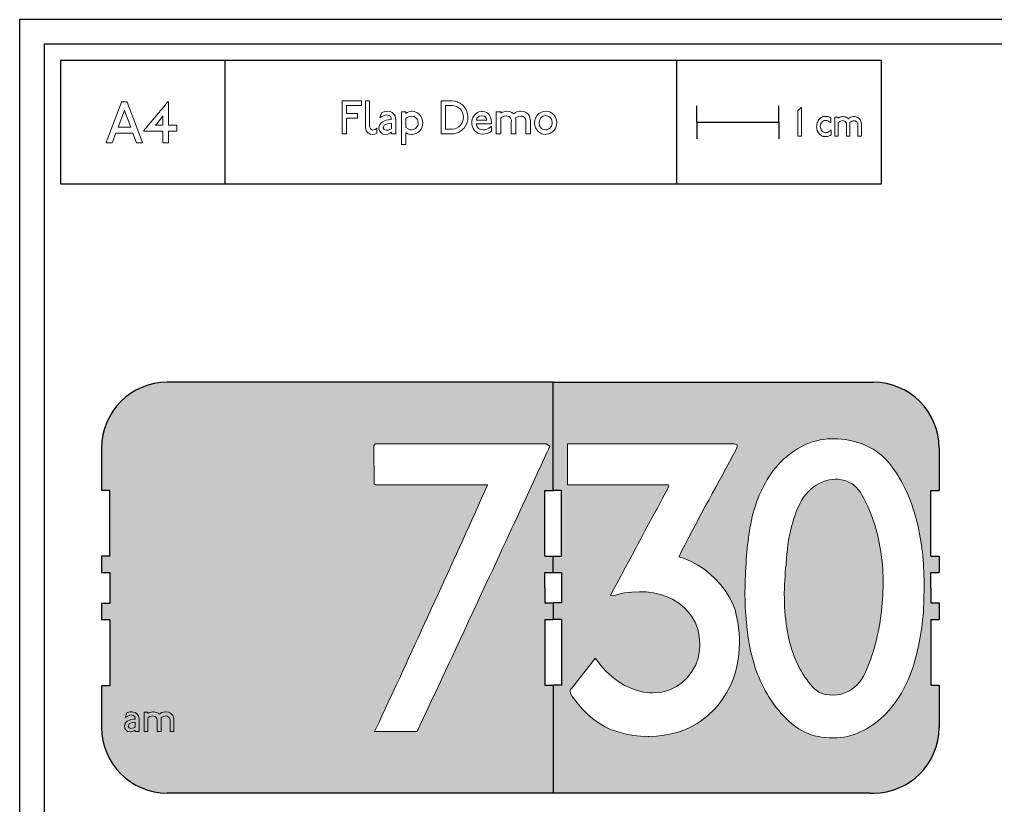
# Model space of a CAD drawing. Header units: millimetres. Extents: x 0 to 507, y 0 to 308.
# Drawn here: x 0 to 118.9, y 114.3 to 210 of the extents above; entities that cross this region are included whole.
import ezdxf

# ---------------------------------------------------------------- set-up
doc = ezdxf.new("R2010")
doc.units = ezdxf.units.MM
for name, color, linetype in [('Cut', 7, 'Continuous'), ('Inner Border', 251, 'Continuous'), ('LetterBox', 7, 'Continuous'), ('Number', 7, 'Continuous'), ('Paint', 7, 'Continuous')]:
    doc.layers.add(name, color=color, linetype=linetype)

msp = doc.modelspace()

# ---------------------------------------------------------------- hatches: boundary and pattern name
at = {"layer": 'Paint'}
h = msp.add_hatch(color=256, dxfattribs=at)
h.dxf.hatch_style = 1
h.paths.add_polyline_path([(65, 115.85), (65, 129), (64, 129), (64, 137), (65, 137), (65, 139), (64, 139), (64, 140.85), (64, 142.7), (65, 142.7), (65, 144.7), (64, 144.7), (64, 152.7), (65, 152.7), (65, 165.85), (18, 165.85, 0.4142136), (10, 157.85), (10, 152.7), (11, 152.7), (11, 144.7), (10, 144.7), (10, 142.7), (11, 142.7), (11, 140.85), (11, 138.923), (10, 138.923), (10, 136.923), (11, 136.923), (11, 128.923), (10, 128.923), (10, 123.85, 0.4142136), (18, 115.85)])
h.paths.add_polyline_path([(45.87, 128.972), (46.382, 130.064), (46.397, 130.102), (46.733, 130.835), (47.077, 131.584), (47.428, 132.348), (47.787, 133.134), (48.161, 133.944), (48.536, 134.769), (48.925, 135.617), (49.322, 136.48), (49.735, 137.366), (50.147, 138.275), (50.575, 139.199), (51.01, 140.139), (51.316, 140.795), (51.69, 141.62), (52.072, 142.453), (52.454, 143.286), (52.836, 144.126), (53.218, 144.958), (53.6, 145.798), (53.982, 146.646), (54.363, 147.487), (54.745, 148.334), (55.127, 149.19), (55.517, 150.045), (55.899, 150.901), (56.281, 151.756), (56.663, 152.619), (56.991, 153.353), (43.395, 153.353), (43.204, 153.505), (43.151, 158.111), (43.303, 158.348), (64.14, 158.348), (64.583, 158.058), (64.423, 157.714), (64.194, 157.21), (63.896, 156.568), (63.529, 155.774), (63.094, 154.827), (62.59, 153.742), (62.017, 152.505), (61.612, 151.619), (61.291, 150.931), (60.97, 150.229), (60.634, 149.511), (60.291, 148.762), (59.932, 147.998), (59.565, 147.212), (59.191, 146.402), (58.801, 145.577), (58.404, 144.721), (57.999, 143.851), (57.587, 142.965), (57.159, 142.048), (56.724, 141.116), (56.281, 140.154), (55.822, 139.184), (55.356, 138.183), (55.295, 138.053), (54.7, 136.778), (54.142, 135.579), (53.623, 134.456), (53.134, 133.409), (52.675, 132.439), (52.263, 131.538), (51.873, 130.721), (51.53, 129.972), (51.217, 129.308), (50.942, 128.712), (50.697, 128.193), (50.491, 127.75), (50.399, 127.566), (49.979, 126.665), (49.574, 125.794), (49.177, 124.954), (48.803, 124.144), (48.437, 123.35), (43.25, 123.35), (43.525, 123.93), (43.83, 124.587), (44.174, 125.321), (44.548, 126.123), (44.953, 127.001), (45.396, 127.948)], flags=16)
h.paths.add_polyline_path([(103.538, 115.85), (103.998, 115.85, 0.4142136), (111.998, 123.85), (111.998, 129), (110.998, 129), (110.998, 137), (111.998, 137), (111.998, 139), (110.998, 139), (110.998, 140.85), (110.998, 142.7), (111.998, 142.7), (111.998, 144.7), (110.998, 144.7), (110.998, 152.7), (111.998, 152.7), (111.998, 157.85, 0.4142136), (103.998, 165.85), (103.538, 165.85), (102, 165.85), (65, 165.85), (65, 152.7), (66, 152.7), (66, 144.7), (65, 144.7), (65, 142.7), (66, 142.7), (66, 140.85), (66, 139), (65, 139), (65, 137), (66, 137), (66, 129), (65, 129), (65, 115.85)])
h.paths.add_polyline_path([(80.208, 123.283), (79.368, 123.054), (78.497, 122.894), (77.581, 122.794), (76.641, 122.756), (76.557, 122.756), (75.641, 122.787), (74.747, 122.879), (73.876, 123.039), (73.029, 123.253), (72.211, 123.528), (71.99, 123.612), (71.249, 123.971), (70.531, 124.398), (69.843, 124.903), (69.179, 125.475), (68.537, 126.125), (67.919, 126.843), (67.323, 127.629), (67.094, 127.966), (67.048, 128.347), (67.155, 128.485), (67.476, 128.882), (67.995, 129.547), (68.728, 130.478), (69.66, 131.67), (70.118, 132.258), (70.722, 131.517), (70.859, 131.357), (71.371, 130.731), (72.127, 130.058), (72.891, 129.478), (73.663, 128.997), (74.442, 128.622), (75.221, 128.34), (76.007, 128.156), (76.794, 128.072), (77.077, 128.065), (78.047, 128.111), (78.375, 128.172), (79.208, 128.416), (80.002, 128.813), (80.69, 129.31), (81.339, 129.936), (81.896, 130.646), (82.347, 131.435), (82.653, 132.281), (82.813, 133.19), (82.851, 133.916), (82.79, 134.909), (82.599, 135.818), (82.294, 136.642), (81.858, 137.383), (81.599, 137.719), (80.972, 138.392), (80.285, 138.964), (79.536, 139.438), (78.895, 139.744), (78.07, 140.018), (77.222, 140.217), (76.336, 140.332), (75.503, 140.362), (74.579, 140.324), (73.693, 140.209), (72.845, 140.011), (72.333, 139.843), (72.081, 139.896), (71.99, 139.95), (72.318, 140.568), (72.746, 141.37), (73.281, 142.356), (73.365, 142.509), (73.777, 143.288), (74.212, 144.082), (74.648, 144.907), (75.106, 145.747), (75.351, 146.213), (75.755, 146.969), (76.175, 147.756), (76.618, 148.566), (77.069, 149.406), (77.535, 150.269), (77.642, 150.46), (78.284, 151.667), (78.75, 152.545), (79.032, 153.087), (79.086, 153.202), (79.04, 153.355), (66.75, 153.355), (66.75, 158.35), (87.129, 158.35), (87.442, 158.197), (87.396, 158.197), (87.35, 157.884), (87.228, 157.601), (86.869, 156.929), (86.472, 156.181), (86.021, 155.348), (85.532, 154.439), (85.211, 153.851), (84.791, 153.087), (84.364, 152.308), (83.936, 151.506), (83.485, 150.681), (83.035, 149.841), (82.576, 148.978), (82.485, 148.802), (81.942, 147.779), (81.453, 146.847), (81.026, 146.022), (80.644, 145.296), (80.323, 144.67), (80.292, 144.609), (81.087, 144.349), (81.866, 144.013), (82.63, 143.593), (83.378, 143.089), (84.111, 142.509), (84.692, 141.966), (85.372, 141.248), (85.952, 140.507), (86.441, 139.744), (86.838, 138.957), (87.144, 138.147), (87.297, 137.567), (87.488, 136.612), (87.617, 135.688), (87.678, 134.771), (87.694, 134.282), (87.663, 133.327), (87.564, 132.396), (87.411, 131.487), (87.19, 130.593), (86.907, 129.722), (86.54, 128.867), (86.12, 128.057), (85.631, 127.293), (85.082, 126.568), (84.524, 125.941), (83.89, 125.346), (83.225, 124.803), (82.523, 124.33), (81.789, 123.917), (81.018, 123.566)], flags=16)
h.paths.add_polyline_path([(82.347, 131.435), (82.355, 131.456), (82.355, 131.448)], flags=0)
h.paths.add_polyline_path([(91.927, 126.598), (91.671, 126.959), (91.426, 127.327), (91.279, 127.562), (91.041, 127.954), (90.816, 128.349), (90.602, 128.754), (90.397, 129.16), (90.206, 129.575), (90.026, 129.994), (89.856, 130.417), (89.699, 130.846), (89.552, 131.282), (89.508, 131.418), (89.379, 131.851), (89.259, 132.287), (89.147, 132.726), (89.041, 133.169), (88.946, 133.619), (88.861, 134.072), (88.783, 134.531), (88.714, 134.995), (88.653, 135.461), (88.626, 135.717), (88.575, 136.16), (88.527, 136.606), (88.486, 137.055), (88.452, 137.512), (88.422, 137.968), (88.398, 138.432), (88.381, 138.898), (88.367, 139.372), (88.357, 139.845), (88.353, 140.359), (88.36, 140.884), (88.374, 141.388), (88.387, 141.882), (88.408, 142.372), (88.428, 142.856), (88.456, 143.333), (88.483, 143.803), (88.517, 144.266), (88.551, 144.723), (88.592, 145.172), (88.636, 145.615), (88.68, 146.051), (88.732, 146.48), (88.786, 146.906), (88.844, 147.322), (88.895, 147.676), (88.967, 148.139), (89.052, 148.599), (89.147, 149.052), (89.253, 149.502), (89.368, 149.944), (89.495, 150.384), (89.631, 150.82), (89.777, 151.249), (89.937, 151.675), (90.104, 152.094), (90.285, 152.509), (90.475, 152.918), (90.676, 153.323), (90.837, 153.63), (91.055, 154.015), (91.286, 154.393), (91.535, 154.757), (91.794, 155.108), (92.066, 155.449), (92.356, 155.779), (92.659, 156.096), (92.972, 156.403), (93.303, 156.696), (93.647, 156.978), (94.004, 157.247), (94.376, 157.506), (94.76, 157.755), (95.139, 157.976), (95.503, 158.174), (95.885, 158.348), (96.273, 158.501), (96.675, 158.634), (97.09, 158.746), (97.516, 158.835), (97.956, 158.906), (98.405, 158.954), (98.865, 158.981), (99.243, 158.988), (99.679, 158.978), (100.112, 158.947), (100.541, 158.896), (100.97, 158.824), (101.392, 158.736), (101.815, 158.623), (102.234, 158.494), (102.649, 158.344), (103.061, 158.17), (103.15, 158.133), (103.562, 157.929), (103.957, 157.704), (104.332, 157.462), (104.69, 157.203), (105.03, 156.927), (105.35, 156.631), (105.654, 156.317), (105.94, 155.987), (106.199, 155.646), (106.461, 155.289), (106.713, 154.921), (106.958, 154.546), (107.19, 154.165), (107.415, 153.773), (107.633, 153.371), (107.837, 152.962), (108.034, 152.547), (108.218, 152.124), (108.396, 151.692), (108.508, 151.402), (108.668, 150.97), (108.821, 150.534), (108.964, 150.098), (109.097, 149.655), (109.223, 149.216), (109.339, 148.769), (109.445, 148.323), (109.543, 147.877), (109.632, 147.427), (109.714, 146.974), (109.785, 146.518), (109.785, 146.511), (109.85, 146.078), (109.908, 145.639), (109.959, 145.2), (110.007, 144.75), (110.048, 144.297), (110.085, 143.841), (110.112, 143.377), (110.14, 142.907), (110.157, 142.434), (110.17, 141.954), (110.177, 141.47), (110.18, 141.075), (110.177, 140.744), (110.17, 140.37), (110.16, 139.947), (110.146, 139.484), (110.126, 138.973), (110.105, 138.421), (110.082, 137.89), (110.041, 137.413), (109.993, 136.943), (109.942, 136.473), (109.881, 136.01), (109.816, 135.546), (109.744, 135.09), (109.663, 134.637), (109.577, 134.187), (109.486, 133.741), (109.387, 133.298), (109.281, 132.859), (109.172, 132.423), (109.053, 131.994), (108.998, 131.806), (108.866, 131.357), (108.723, 130.917), (108.569, 130.485), (108.402, 130.056), (108.225, 129.637), (108.034, 129.225), (107.837, 128.819), (107.622, 128.421), (107.401, 128.032), (107.166, 127.647), (106.921, 127.273), (106.665, 126.901), (106.444, 126.605), (106.168, 126.244), (105.878, 125.903), (105.582, 125.573), (105.269, 125.26), (104.948, 124.963), (104.615, 124.677), (104.271, 124.412), (103.913, 124.156), (103.545, 123.918), (103.167, 123.696), (102.775, 123.488), (102.373, 123.294), (102.067, 123.161), (101.665, 123.005), (101.256, 122.872), (100.837, 122.763), (100.411, 122.678), (99.979, 122.616), (99.536, 122.579), (99.079, 122.565), (98.599, 122.576), (98.143, 122.61), (97.697, 122.664), (97.264, 122.743), (96.842, 122.841), (96.433, 122.964), (96.034, 123.11), (95.646, 123.274), (95.271, 123.465), (94.907, 123.672), (94.556, 123.907), (94.219, 124.163), (94.079, 124.275), (93.735, 124.585), (93.401, 124.902), (93.081, 125.226), (92.775, 125.559), (92.478, 125.897), (92.196, 126.244)], flags=16)
h.paths.add_polyline_path([(95.874, 129.664), (95.653, 129.981), (95.438, 130.308), (95.234, 130.645), (95.04, 130.996), (94.856, 131.353), (94.682, 131.721), (94.515, 132.103), (94.359, 132.491), (94.212, 132.89), (94.076, 133.302), (93.946, 133.721), (93.827, 134.153), (93.718, 134.593), (93.619, 135.042), (93.531, 135.506), (93.449, 135.976), (93.378, 136.459), (93.316, 136.95), (93.265, 137.451), (93.221, 137.965), (93.19, 138.486), (93.166, 139.021), (93.153, 139.562), (93.146, 140.118), (93.146, 140.288), (93.153, 140.594), (93.166, 140.942), (93.183, 141.32), (93.207, 141.739), (93.235, 142.192), (93.272, 142.682), (93.309, 143.21), (93.357, 143.772), (93.408, 144.372), (93.466, 145.009), (93.476, 145.121), (93.531, 145.619), (93.596, 146.106), (93.671, 146.586), (93.756, 147.056), (93.848, 147.516), (93.953, 147.969), (94.066, 148.408), (94.185, 148.841), (94.318, 149.263), (94.461, 149.675), (94.611, 150.081), (94.771, 150.476), (94.941, 150.857), (95.043, 151.079), (95.261, 151.484), (95.5, 151.862), (95.762, 152.213), (96.041, 152.533), (96.344, 152.823), (96.668, 153.085), (97.012, 153.32), (97.38, 153.524), (97.765, 153.702), (98.174, 153.848), (98.603, 153.964), (99.005, 154.039), (99.39, 154.069), (99.686, 154.056), (100.115, 153.998), (100.531, 153.892), (100.936, 153.732), (101.331, 153.524), (101.563, 153.364), (101.903, 153.075), (102.2, 152.751), (102.462, 152.394), (102.683, 151.998), (102.758, 151.859), (102.966, 151.467), (103.167, 151.065), (103.354, 150.66), (103.535, 150.244), (103.705, 149.825), (103.865, 149.396), (104.019, 148.963), (104.158, 148.521), (104.291, 148.074), (104.414, 147.618), (104.526, 147.158), (104.615, 146.756), (104.707, 146.31), (104.792, 145.86), (104.867, 145.411), (104.935, 144.958), (104.996, 144.501), (105.047, 144.045), (105.092, 143.585), (105.129, 143.122), (105.156, 142.655), (105.177, 142.189), (105.19, 141.722), (105.187, 141.337), (105.18, 140.864), (105.163, 140.393), (105.143, 139.927), (105.112, 139.46), (105.078, 139), (105.037, 138.54), (104.989, 138.084), (104.935, 137.631), (104.874, 137.181), (104.805, 136.732), (104.73, 136.286), (104.649, 135.846), (104.567, 135.441), (104.468, 134.971), (104.359, 134.511), (104.247, 134.055), (104.124, 133.608), (103.995, 133.166), (103.858, 132.73), (103.715, 132.3), (103.566, 131.875), (103.409, 131.459), (103.245, 131.047), (103.075, 130.642), (103.007, 130.488), (102.792, 130.076), (102.554, 129.691), (102.288, 129.34), (102.002, 129.024), (101.689, 128.737), (101.355, 128.485), (100.994, 128.267), (100.609, 128.08), (100.2, 127.923), (99.972, 127.865), (99.543, 127.794), (99.093, 127.77), (98.592, 127.794), (98.133, 127.862), (97.717, 127.981), (97.346, 128.148), (97.019, 128.363), (96.736, 128.622), (96.6, 128.771), (96.348, 129.058), (96.106, 129.354)], flags=0)
h = msp.add_hatch(color=256, dxfattribs=at)
h.dxf.hatch_style = 1
h.paths.add_polyline_path([(104.649, 135.846), (104.73, 136.286), (104.805, 136.732), (104.874, 137.181), (104.935, 137.631), (104.989, 138.084), (105.037, 138.54), (105.078, 139), (105.112, 139.46), (105.143, 139.927), (105.163, 140.393), (105.18, 140.864), (105.187, 141.337), (105.19, 141.722), (105.177, 142.189), (105.156, 142.655), (105.129, 143.122), (105.092, 143.585), (105.047, 144.045), (104.996, 144.501), (104.935, 144.958), (104.867, 145.411), (104.792, 145.86), (104.707, 146.31), (104.615, 146.756), (104.526, 147.158), (104.414, 147.618), (104.291, 148.074), (104.158, 148.521), (104.019, 148.963), (103.865, 149.396), (103.705, 149.825), (103.535, 150.244), (103.354, 150.66), (103.167, 151.065), (102.966, 151.467), (102.758, 151.859), (102.683, 151.998), (102.462, 152.394), (102.2, 152.751), (101.903, 153.075), (101.563, 153.364), (101.331, 153.524), (100.936, 153.732), (100.531, 153.892), (100.115, 153.998), (99.686, 154.056), (99.39, 154.069), (99.005, 154.039), (98.603, 153.964), (98.174, 153.848), (97.765, 153.702), (97.38, 153.524), (97.012, 153.32), (96.668, 153.085), (96.344, 152.823), (96.041, 152.533), (95.762, 152.213), (95.5, 151.862), (95.261, 151.484), (95.043, 151.079), (94.941, 150.857), (94.771, 150.476), (94.611, 150.081), (94.461, 149.675), (94.318, 149.263), (94.185, 148.841), (94.066, 148.408), (93.953, 147.969), (93.848, 147.516), (93.756, 147.056), (93.671, 146.586), (93.596, 146.106), (93.531, 145.619), (93.476, 145.121), (93.466, 145.009), (93.408, 144.372), (93.357, 143.772), (93.309, 143.21), (93.272, 142.682), (93.235, 142.192), (93.207, 141.739), (93.183, 141.32), (93.166, 140.942), (93.153, 140.594), (93.146, 140.288), (93.146, 140.118), (93.153, 139.562), (93.166, 139.021), (93.19, 138.486), (93.221, 137.965), (93.265, 137.451), (93.316, 136.95), (93.378, 136.459), (93.449, 135.976), (93.531, 135.506), (93.619, 135.042), (93.718, 134.593), (93.827, 134.153), (93.946, 133.721), (94.076, 133.302), (94.212, 132.89), (94.359, 132.491), (94.515, 132.103), (94.682, 131.721), (94.856, 131.353), (95.04, 130.996), (95.234, 130.645), (95.438, 130.308), (95.653, 129.981), (95.874, 129.664), (96.106, 129.354), (96.348, 129.058), (96.6, 128.771), (96.736, 128.622), (97.019, 128.363), (97.346, 128.148), (97.717, 127.981), (98.133, 127.862), (98.592, 127.794), (99.093, 127.77), (99.543, 127.794), (99.972, 127.865), (100.2, 127.923), (100.609, 128.08), (100.994, 128.267), (101.355, 128.485), (101.689, 128.737), (102.002, 129.024), (102.288, 129.34), (102.554, 129.691), (102.792, 130.076), (103.007, 130.488), (103.075, 130.642), (103.245, 131.047), (103.409, 131.459), (103.566, 131.875), (103.715, 132.3), (103.858, 132.73), (103.995, 133.166), (104.124, 133.608), (104.247, 134.055), (104.359, 134.511), (104.468, 134.971), (104.567, 135.441)])
h = msp.add_hatch(color=256, dxfattribs=at)
h.dxf.hatch_style = 1
h.paths.add_polyline_path([(14.09, 123.884), (14.09, 124.488), (13.811, 124.442), (13.579, 124.395), (13.37, 124.291), (13.23, 124), (13.335, 123.803), (13.567, 123.733), (13.73, 123.756), (13.927, 123.815)])
h.paths.add_polyline_path([(98.702, 34.185), (97.517, 34.103), (96.367, 33.836), (95.252, 33.395), (94.172, 32.768), (93.173, 32.013), (93.046, 30.886), (93.022, 29.783), (93.139, 28.296), (93.394, 26.984), (93.801, 25.823), (94.358, 24.824), (95.066, 23.976), (95.136, 23.906), (96.158, 23.047), (97.227, 22.443), (98.33, 22.118), (99.166, 22.048), (100.397, 22.211), (100.513, 22.257), (101.64, 22.745), (102.662, 23.465), (103.533, 24.417), (104.125, 25.439), (104.52, 26.705), (104.648, 27.96), (104.648, 27.971), (104.532, 29.342), (104.195, 30.55), (103.626, 31.606), (103.591, 31.653), (102.79, 32.605), (101.861, 33.337), (100.815, 33.836), (99.654, 34.127)])

# ---------------------------------------------------------------- linework, layer by layer
msp.add_lwpolyline([(0, 0), (297, 0), (297, 210), (0, 210)], close=True)
at = {"layer": 'Cut'}
for p, q in [((65, 165.85), (18, 165.85)), ((65, 152.7), (65, 165.85)), ((65, 165.85), (102, 165.85)), ((102, 165.85), (103.538, 165.85)), ((103.538, 165.85), (103.998, 165.85)), ((10, 157.85), (10, 152.7)), ((111.998, 157.85), (111.998, 152.7)), ((11, 152.7), (10, 152.7)), ((11, 144.7), (11, 152.7)), ((64, 144.7), (64, 152.7)), ((64, 152.7), (65, 152.7)), ((66, 152.7), (65, 152.7)), ((66, 144.7), (66, 152.7)), ((110.998, 144.7), (110.998, 152.7)), ((110.998, 152.7), (111.998, 152.7)), ((10, 144.7), (10, 142.7)), ((11, 144.7), (10, 144.7)), ((64, 144.7), (65, 144.7)), ((65, 142.7), (65, 144.7)), ((65, 144.7), (66, 144.7)), ((110.998, 144.7), (111.998, 144.7)), ((111.998, 144.7), (111.998, 142.7)), ((10, 142.7), (11, 142.7)), ((11, 142.7), (11, 140.85)), ((64, 140.85), (64, 142.7)), ((64, 142.7), (65, 142.7)), ((65, 142.7), (66, 142.7)), ((66, 142.7), (66, 140.85)), ((110.998, 140.85), (110.998, 142.7)), ((110.998, 142.7), (111.998, 142.7)), ((11, 140.85), (11, 138.923)), ((64, 140.85), (64, 139)), ((66, 140.85), (66, 139)), ((110.998, 140.85), (110.998, 139)), ((10, 138.923), (10, 136.923)), ((11, 138.923), (10, 138.923)), ((11, 138.923), (11, 138.923)), ((64, 139), (65, 139)), ((65, 139), (65, 137)), ((66, 139), (65, 139)), ((110.998, 139), (111.998, 139)), ((111.998, 139), (111.998, 137)), ((11, 136.923), (10, 136.923)), ((11, 136.923), (11, 128.923)), ((64, 137), (65, 137)), ((64, 137), (64, 129)), ((66, 137), (65, 137)), ((66, 137), (66, 129)), ((110.998, 137), (111.998, 137)), ((110.998, 137), (110.998, 129)), ((10, 128.923), (10, 123.85)), ((11, 128.923), (10, 128.923)), ((64, 129), (65, 129)), ((65, 129), (65, 115.85)), ((66, 129), (65, 129)), ((110.998, 129), (111.998, 129)), ((111.998, 129), (111.998, 123.85)), ((65, 115.85), (18, 115.85)), ((103.538, 115.85), (65, 115.85)), ((103.538, 115.85), (103.998, 115.85))]:
    msp.add_line(p, q, dxfattribs=at)
at = {"layer": 'Cut', "lineweight": 0}
for points in [[(13.613, 125.371), (13.869, 125.301), (14.043, 125.15), (14.09, 124.999), (14.078, 124.86), (13.927, 124.848), (13.555, 124.79), (13.474, 124.767), (13.126, 124.604), (12.859, 124.349), (12.766, 123.989), (12.87, 123.629)], [(12.998, 125.429), (12.87, 125.069), (13.079, 125.185), (13.265, 125.278), (13.428, 125.336), (13.613, 125.371)], [(13.672, 125.742), (13.451, 125.731), (13.079, 125.615), (12.998, 125.429)], [(14.566, 124.511), (14.566, 124.628), (14.566, 124.767), (14.566, 124.883), (14.484, 125.255), (14.252, 125.557), (14.066, 125.673), (13.672, 125.742)], [(15.623, 125.708), (15.193, 125.708), (15.17, 125.673), (15.17, 123.35), (15.634, 123.35), (15.646, 123.373), (15.646, 125.022), (15.89, 125.173), (16.238, 125.255)], [(15.646, 125.557), (15.646, 125.684), (15.634, 125.696), (15.623, 125.708)], [(16.331, 125.754), (16.238, 125.754), (15.855, 125.673), (15.774, 125.638), (15.704, 125.603), (15.646, 125.557)], [(16.238, 125.255), (16.505, 125.197), (16.703, 125.034), (16.772, 124.79), (16.772, 124.732), (16.772, 124.477), (16.772, 124.024), (16.772, 123.373), (16.784, 123.35), (17.249, 123.35), (17.249, 125.046), (17.504, 125.197), (17.794, 125.243)], [(17.028, 125.475), (16.877, 125.591), (16.714, 125.684), (16.331, 125.754)], [(17.76, 125.754), (17.736, 125.754), (17.353, 125.684), (17.353, 125.684), (17.028, 125.475)], [(18.665, 125.313), (18.398, 125.58), (18.154, 125.696), (17.76, 125.754)], [(17.794, 125.243), (17.969, 125.231), (18.213, 125.069), (18.329, 124.778), (18.329, 123.385), (18.34, 123.35), (18.782, 123.35), (18.805, 123.373), (18.805, 124.523), (18.805, 124.558), (18.782, 124.964), (18.665, 125.313)], [(17.794, 125.243), (17.969, 125.231), (18.213, 125.069), (18.329, 124.778), (18.329, 123.385), (18.34, 123.35), (18.782, 123.35), (18.805, 123.373), (18.805, 124.523), (18.805, 124.558), (18.782, 124.964), (18.665, 125.313)], [(12.87, 123.629), (13.149, 123.35), (13.474, 123.292), (13.602, 123.304), (13.962, 123.42), (14.008, 123.455), (14.043, 123.478), (14.09, 123.513)], [(13.567, 123.733), (13.335, 123.803), (13.23, 124), (13.37, 124.291), (13.579, 124.395), (13.811, 124.442), (14.09, 124.488)], [(14.09, 124.488), (14.09, 123.884), (13.927, 123.815), (13.73, 123.756), (13.567, 123.733)], [(14.09, 124.488), (14.09, 123.884), (13.927, 123.815), (13.73, 123.756), (13.567, 123.733)], [(14.09, 123.513), (14.09, 123.373), (14.113, 123.35), (14.543, 123.35), (14.566, 123.373), (14.566, 124.511)], [(14.09, 123.513), (14.09, 123.373), (14.113, 123.35), (14.543, 123.35), (14.566, 123.373), (14.566, 124.511)]]:
    msp.add_lwpolyline(points, dxfattribs=at)
at = {"layer": 'Cut'}
for centre, start, end in [((18, 157.85), 90, 180), ((103.998, 157.85), 0, 90), ((18, 123.85), 180, 270), ((103.998, 123.85), 270, 0)]:
    msp.add_arc(centre, 8, start, end, dxfattribs=at)
at = {"layer": 'Inner Border'}
for p, q in [((294, 207), (3, 207)), ((3, 207), (3, 3))]:
    msp.add_line(p, q, dxfattribs=at)
at = {"layer": 'LetterBox'}
for p, q in [((95, 205), (5, 205)), ((5, 205), (5, 190)), ((25, 205), (25, 190)), ((80, 205), (80, 190)), ((105, 205), (95, 205)), ((105, 190), (105, 205)), ((105, 190), (105, 205)), ((82.5, 197.5), (82.5, 199.5)), ((92.5, 197.5), (92.5, 199.5)), ((82.5, 197.5), (92.5, 197.5)), ((82.5, 197.5), (82.5, 195.5)), ((92.5, 197.5), (92.5, 195.5)), ((5, 190), (105, 190))]:
    msp.add_line(p, q, dxfattribs=at)
at = {"layer": 'LetterBox', "lineweight": 0}
for points in [[(12.433, 199.958), (10.545, 195.031), (10.564, 194.993), (11.244, 194.993), (11.278, 195.008), (11.727, 196.186), (13.819, 196.186)], [(13.079, 199.992), (12.467, 199.992), (12.444, 199.984), (12.433, 199.958)], [(13.819, 196.186), (14.264, 195.008), (14.302, 194.993), (14.978, 194.993), (14.989, 195.031), (13.117, 199.958), (13.079, 199.992)], [(18.111, 200.037), (18.032, 199.942), (17.8, 199.665), (17.739, 199.589), (17.568, 199.388), (17.355, 199.133), (17.097, 198.829), (17.029, 198.742), (16.839, 198.522), (16.645, 198.286)], [(18.149, 197.147), (18.149, 199.946), (18.146, 200.003), (18.111, 200.037)], [(42.623, 200.094), (42.145, 200.094), (42.119, 200.069), (42.119, 196.928), (42.123, 196.816), (42.201, 196.518)], [(43.046, 196.553), (42.942, 196.561), (42.74, 196.712), (42.641, 196.941), (42.641, 196.958), (42.641, 197.221), (42.641, 197.535), (42.645, 197.901), (42.645, 198.186), (42.645, 198.496), (42.645, 198.811), (42.645, 199.121), (42.645, 199.142), (42.645, 199.513), (42.645, 199.823), (42.645, 200.077), (42.623, 200.094)], [(52.684, 200.094), (51.361, 200.094), (51.335, 200.069), (51.335, 196.113), (51.357, 196.096), (52.701, 196.096), (52.878, 196.105), (53.166, 196.156), (53.446, 196.256), (53.58, 196.324), (53.834, 196.484)], [(53.946, 199.608), (53.705, 199.793), (53.658, 199.823), (53.399, 199.961), (53.36, 199.978), (53.076, 200.064), (52.985, 200.077), (52.684, 200.094)], [(12.767, 198.94), (13.546, 196.9), (12, 196.9)], [(12, 196.9), (12.767, 198.94)], [(44.812, 198.828), (44.696, 198.823), (44.407, 198.776), (44.127, 198.677), (44.105, 198.621), (43.98, 198.315), (43.894, 198.048), (44.136, 198.186), (44.342, 198.294), (44.532, 198.367), (44.747, 198.393)], [(45.669, 198.393), (45.476, 198.617), (45.385, 198.686), (45.127, 198.793), (44.812, 198.828)], [(47.031, 198.78), (46.54, 198.78), (46.523, 198.776), (46.514, 198.755), (46.514, 194.812), (46.523, 194.795), (46.544, 194.782), (47.04, 194.782), (47.057, 194.791), (47.057, 194.808), (47.057, 196.187), (47.083, 196.2)], [(47.057, 198.582), (47.057, 198.755), (47.031, 198.78)], [(47.781, 198.828), (47.703, 198.828), (47.41, 198.772), (47.233, 198.694), (47.057, 198.582)], [(48.629, 198.513), (48.388, 198.677), (48.349, 198.699), (48.074, 198.798), (47.781, 198.828)], [(48.841, 198.289), (48.629, 198.513)], [(51.878, 196.665), (51.878, 199.526), (52.679, 199.526)], [(52.679, 199.526), (52.934, 199.5), (53.214, 199.414), (53.433, 199.297), (53.666, 199.112), (53.821, 198.927), (53.968, 198.66), (54.045, 198.414), (54.075, 198.1), (54.054, 197.841), (53.972, 197.548), (53.869, 197.333), (53.683, 197.091), (53.498, 196.932), (53.24, 196.781), (53.007, 196.699), (52.714, 196.665), (51.878, 196.665)], [(52.679, 199.526), (52.934, 199.5), (53.214, 199.414), (53.433, 199.297), (53.666, 199.112), (53.821, 198.927), (53.968, 198.66), (54.045, 198.414), (54.075, 198.1), (54.054, 197.841), (53.972, 197.548), (53.869, 197.333), (53.683, 197.091), (53.498, 196.932), (53.24, 196.781), (53.007, 196.699), (52.714, 196.665), (51.878, 196.665)], [(53.834, 196.484), (54.054, 196.686), (54.153, 196.798), (54.325, 197.048), (54.463, 197.328), (54.519, 197.488), (54.588, 197.789), (54.61, 198.1), (54.61, 198.169), (54.575, 198.479), (54.498, 198.776), (54.485, 198.819), (54.351, 199.099), (54.183, 199.353), (54.157, 199.388), (53.946, 199.608)], [(53.834, 196.484), (54.054, 196.686), (54.153, 196.798), (54.325, 197.048), (54.463, 197.328), (54.519, 197.488), (54.588, 197.789), (54.61, 198.1), (54.61, 198.169), (54.575, 198.479), (54.498, 198.776), (54.485, 198.819), (54.351, 199.099), (54.183, 199.353), (54.157, 199.388), (53.946, 199.608)], [(56.368, 198.819), (56.247, 198.811), (55.95, 198.75), (55.777, 198.673), (55.536, 198.487), (55.39, 198.328)], [(57.488, 197.35), (57.484, 197.514), (57.445, 197.845), (57.367, 198.13), (57.247, 198.362), (57.109, 198.53), (56.867, 198.703), (56.661, 198.78), (56.368, 198.819)], [(58.578, 198.78), (58.087, 198.78), (58.061, 198.742), (58.061, 196.096), (58.591, 196.096), (58.604, 196.113), (58.604, 198.005), (58.755, 198.108), (59.026, 198.229), (59.289, 198.272)], [(58.604, 198.617), (58.604, 198.755), (58.595, 198.772), (58.578, 198.78)], [(59.388, 198.836), (59.142, 198.815), (58.845, 198.742), (58.759, 198.707), (58.681, 198.66), (58.604, 198.617)], [(60.185, 198.518), (60.017, 198.66), (59.957, 198.699), (59.694, 198.802), (59.388, 198.836)], [(61.025, 198.841), (60.844, 198.832), (60.564, 198.763), (60.422, 198.699), (60.185, 198.518)], [(61.986, 198.44), (61.758, 198.638), (61.607, 198.724), (61.331, 198.811), (61.025, 198.841)], [(64.123, 198.836), (63.843, 198.811), (63.576, 198.729), (63.339, 198.604), (63.266, 198.552), (63.05, 198.341)], [(63.072, 196.48), (63.098, 196.454), (63.326, 196.251), (63.352, 196.234), (63.619, 196.1), (63.783, 196.057), (64.067, 196.027), (64.175, 196.031), (64.468, 196.092), (64.571, 196.126), (64.834, 196.273), (64.937, 196.355), (65.144, 196.579), (65.23, 196.704), (65.355, 196.992), (65.398, 197.178), (65.424, 197.488), (65.424, 197.492), (65.394, 197.811), (65.299, 198.091), (65.23, 198.212), (65.036, 198.453), (64.929, 198.552), (64.687, 198.716), (64.429, 198.806), (64.123, 198.836)], [(16.645, 198.286), (16.436, 198.039), (16.224, 197.785), (16, 197.515), (15.943, 197.451), (15.68, 197.132), (15.456, 196.866), (15.278, 196.653), (15.145, 196.494), (15.134, 196.433), (17.458, 196.433), (17.473, 196.418), (17.473, 195.024), (17.477, 195.005), (17.488, 194.993), (18.134, 194.993), (18.149, 195.008), (18.149, 195.031), (18.149, 196.418), (18.18, 196.433), (19.148, 196.433), (19.175, 196.459), (19.175, 197.113), (19.156, 197.147), (18.149, 197.147)], [(17.458, 198.245), (17.469, 198.233), (17.473, 198.21), (17.473, 197.147), (16.581, 197.147), (17.473, 197.147)], [(17.473, 197.147), (16.581, 197.147), (16.755, 197.367), (16.831, 197.466), (17.044, 197.732), (17.226, 197.96), (17.431, 198.218), (17.458, 198.245)], [(44.747, 198.393), (45.027, 198.324), (45.234, 198.147), (45.282, 197.97), (45.273, 197.82), (45.26, 197.82), (44.95, 197.789), (44.674, 197.738), (44.446, 197.669), (44.183, 197.527), (44.08, 197.453), (43.881, 197.225), (43.825, 197.122), (43.765, 196.824), (43.778, 196.691), (43.894, 196.411)], [(44.747, 198.393), (45.027, 198.324), (45.234, 198.147), (45.282, 197.97), (45.273, 197.82), (45.26, 197.82), (44.95, 197.789), (44.674, 197.738), (44.446, 197.669), (44.183, 197.527), (44.08, 197.453), (43.881, 197.225), (43.825, 197.122), (43.765, 196.824), (43.778, 196.691), (43.894, 196.411)], [(44.691, 196.531), (44.42, 196.609), (44.304, 196.829), (44.317, 196.932), (44.467, 197.165), (44.704, 197.281), (44.971, 197.341), (44.989, 197.346), (45.286, 197.393)], [(44.691, 196.531), (44.42, 196.609), (44.304, 196.829), (44.317, 196.932), (44.467, 197.165), (44.704, 197.281), (44.971, 197.341), (44.989, 197.346), (45.286, 197.393)], [(45.286, 197.393), (45.286, 196.695), (45.101, 196.626), (44.877, 196.553), (44.691, 196.531)], [(45.286, 197.393), (45.286, 196.695), (45.101, 196.626), (44.877, 196.553), (44.691, 196.531)], [(45.286, 196.277), (45.286, 196.113), (45.308, 196.096), (45.803, 196.096), (45.829, 196.118), (45.829, 197.423)], [(45.286, 196.277), (45.286, 196.113), (45.308, 196.096), (45.803, 196.096), (45.829, 196.118), (45.829, 197.423)], [(45.829, 197.423), (45.833, 197.552), (45.833, 197.708), (45.812, 198.009), (45.734, 198.272), (45.669, 198.393)], [(45.829, 197.423), (45.833, 197.552), (45.833, 197.708), (45.812, 198.009), (45.734, 198.272), (45.669, 198.393)], [(47.759, 196.583), (47.613, 196.596), (47.341, 196.682), (47.057, 196.846), (47.057, 197.957), (47.225, 198.087), (47.483, 198.216), (47.759, 198.259)], [(47.759, 198.259), (47.794, 198.259), (48.078, 198.186), (48.224, 198.091), (48.423, 197.871), (48.504, 197.712), (48.556, 197.406), (48.539, 197.234), (48.496, 197.096), (48.324, 196.837), (48.216, 196.734), (47.957, 196.609), (47.759, 196.583)], [(47.759, 198.259), (47.794, 198.259), (48.078, 198.186), (48.224, 198.091), (48.423, 197.871), (48.504, 197.712), (48.556, 197.406), (48.539, 197.234), (48.496, 197.096), (48.324, 196.837), (48.216, 196.734), (47.957, 196.609), (47.759, 196.583)], [(48.733, 196.432), (48.918, 196.673), (48.991, 196.82), (49.078, 197.104), (49.108, 197.432), (49.086, 197.708), (49.009, 197.996), (48.871, 198.246), (48.841, 198.289)], [(48.733, 196.432), (48.918, 196.673), (48.991, 196.82), (49.078, 197.104), (49.108, 197.432), (49.086, 197.708), (49.009, 197.996), (48.871, 198.246), (48.841, 198.289)], [(55.079, 197.583), (55.071, 197.436), (55.088, 197.221), (55.166, 196.923), (55.252, 196.738), (55.424, 196.488)], [(55.39, 198.328), (55.226, 198.069), (55.144, 197.876), (55.079, 197.583)], [(55.627, 197.315), (55.708, 197.311), (56.101, 197.307), (57.44, 197.307), (57.488, 197.35)], [(55.627, 197.315), (55.708, 197.311), (56.101, 197.307), (57.44, 197.307), (57.488, 197.35)], [(56.307, 198.298), (56.35, 198.298), (56.63, 198.22), (56.764, 198.104), (56.885, 197.932), (56.932, 197.764), (55.648, 197.764)], [(55.648, 197.764), (55.717, 197.979), (55.889, 198.164), (56.023, 198.237), (56.307, 198.298)], [(59.289, 198.272), (59.31, 198.272)], [(59.31, 198.272), (59.595, 198.207), (59.814, 198.013), (59.901, 197.733), (59.901, 197.725), (59.896, 197.604), (59.896, 197.384), (59.896, 197.066), (59.896, 196.643), (59.896, 196.118), (59.909, 196.096), (60.435, 196.096), (60.435, 198.026), (60.469, 198.057), (60.732, 198.199), (60.775, 198.216), (61.064, 198.259)], [(61.064, 198.259), (61.258, 198.242), (61.297, 198.229), (61.538, 198.052), (61.577, 198.005), (61.68, 197.725), (61.68, 196.126), (61.693, 196.096), (62.197, 196.096), (62.223, 196.118), (62.223, 197.436), (62.219, 197.63), (62.193, 197.932), (62.171, 198.048), (62.059, 198.332)], [(62.059, 198.332), (61.986, 198.44)], [(63.05, 198.341), (62.891, 198.091), (62.861, 198.018), (62.77, 197.729), (62.74, 197.415), (62.74, 197.397), (62.766, 197.091), (62.774, 197.053), (62.882, 196.764), (62.899, 196.734), (63.072, 196.48)], [(64.076, 196.579), (63.826, 196.617), (63.584, 196.755), (63.391, 196.988), (63.326, 197.113), (63.274, 197.419), (63.313, 197.695), (63.442, 197.962), (63.494, 198.026), (63.718, 198.22), (63.77, 198.246), (64.058, 198.311)], [(64.058, 198.311), (64.196, 198.294), (64.472, 198.194), (64.584, 198.113), (64.774, 197.876), (64.834, 197.751), (64.881, 197.44), (64.877, 197.324), (64.795, 197.035), (64.756, 196.966), (64.55, 196.742), (64.485, 196.699), (64.214, 196.592), (64.076, 196.579)], [(98.169, 198.207), (98.053, 198.202), (97.921, 198.182), (97.797, 198.147), (97.678, 198.096), (97.678, 198.096), (97.562, 198.026), (97.46, 197.938), (97.368, 197.832), (97.287, 197.708), (97.275, 197.687), (97.212, 197.553), (97.16, 197.413), (97.122, 197.267), (97.094, 197.115), (97.092, 197.103), (97.085, 196.945), (97.085, 196.94), (97.094, 196.788), (97.12, 196.64), (97.163, 196.496), (97.224, 196.359), (97.234, 196.338), (97.309, 196.214)], [(98.189, 196.225), (98.071, 196.236), (97.952, 196.275), (97.832, 196.347), (97.829, 196.35), (97.724, 196.445), (97.639, 196.559), (97.576, 196.688), (97.54, 196.833), (97.532, 196.973), (97.533, 197.04), (97.555, 197.186), (97.601, 197.323), (97.668, 197.446), (97.76, 197.558), (97.797, 197.592), (97.901, 197.661), (98.024, 197.702), (98.164, 197.715)], [(98.164, 197.715), (98.207, 197.715), (98.34, 197.699), (98.465, 197.661), (98.58, 197.604), (98.66, 197.556), (98.734, 197.501), (98.827, 197.437), (98.829, 197.525), (98.831, 197.667), (98.832, 197.828)], [(98.164, 197.715), (98.207, 197.715), (98.34, 197.699), (98.465, 197.661), (98.58, 197.604), (98.66, 197.556), (98.734, 197.501), (98.827, 197.437), (98.829, 197.525), (98.831, 197.667), (98.832, 197.828)], [(98.832, 197.828), (98.834, 198.011), (98.813, 198.037), (98.8, 198.043), (98.68, 198.103), (98.557, 198.149), (98.43, 198.181), (98.301, 198.202), (98.169, 198.207)], [(99.692, 198.137), (99.308, 198.137), (99.287, 198.106), (99.287, 195.79), (99.701, 195.79), (99.711, 195.805), (99.711, 197.459), (99.773, 197.509), (99.893, 197.589), (100.013, 197.646), (100.132, 197.682), (100.249, 197.693)], [(99.711, 197.995), (99.711, 198.117), (99.707, 198.13), (99.692, 198.137)], [(100.324, 198.187), (100.288, 198.187), (100.164, 198.175), (100.035, 198.147), (99.9, 198.106), (99.834, 198.076), (99.773, 198.035), (99.711, 197.995)], [(100.249, 197.693), (100.369, 197.68), (100.489, 197.636), (100.573, 197.579), (100.661, 197.468), (100.704, 197.369), (100.726, 197.222), (100.726, 197.219), (100.725, 197.175), (100.725, 197.104), (100.724, 197.005), (100.724, 196.876), (100.724, 196.719), (100.722, 196.535), (100.722, 196.322), (100.722, 196.08), (100.722, 195.811), (100.735, 195.79), (101.144, 195.79), (101.144, 197.481), (101.148, 197.484), (101.258, 197.569), (101.377, 197.63), (101.383, 197.632), (101.509, 197.67), (101.639, 197.682)], [(100.92, 197.945), (100.819, 198.032), (100.819, 198.032), (100.712, 198.1), (100.593, 198.149), (100.464, 198.177), (100.324, 198.187)], [(100.951, 197.91), (100.92, 197.945)], [(101.608, 198.193), (101.497, 198.187), (101.368, 198.163), (101.245, 198.122), (101.163, 198.081), (101.05, 198.005), (100.951, 197.91)], [(102.377, 197.813), (102.289, 197.923), (102.18, 198.015), (102.114, 198.059), (101.998, 198.118), (101.876, 198.159), (101.746, 198.184), (101.608, 198.193)], [(101.639, 197.682), (101.658, 197.682), (101.788, 197.667), (101.794, 197.665), (101.907, 197.608), (102.008, 197.504), (102.018, 197.49), (102.089, 197.358), (102.121, 197.216), (102.121, 195.815), (102.13, 195.79), (102.525, 195.79), (102.546, 195.811), (102.546, 196.962), (102.543, 197.097), (102.536, 197.252), (102.521, 197.394), (102.511, 197.462), (102.473, 197.61), (102.415, 197.747)], [(101.639, 197.682), (101.658, 197.682), (101.788, 197.667), (101.794, 197.665), (101.907, 197.608), (102.008, 197.504), (102.018, 197.49), (102.089, 197.358), (102.121, 197.216), (102.121, 195.815), (102.13, 195.79), (102.525, 195.79), (102.546, 195.811), (102.546, 196.962), (102.543, 197.097), (102.536, 197.252), (102.521, 197.394), (102.511, 197.462), (102.473, 197.61), (102.415, 197.747)], [(102.415, 197.747), (102.377, 197.813)], [(42.201, 196.518), (42.236, 196.449), (42.421, 196.217), (42.455, 196.191), (42.718, 196.066), (43.007, 196.023), (43.257, 196.053), (43.537, 196.169), (43.537, 196.755), (43.515, 196.781)], [(43.515, 196.781), (43.3, 196.622), (43.046, 196.553)], [(43.894, 196.411), (43.985, 196.29)], [(43.894, 196.411), (43.985, 196.29)], [(43.985, 196.29), (44.217, 196.096), (44.286, 196.066), (44.584, 196.023), (44.877, 196.057), (45.144, 196.169), (45.191, 196.208), (45.234, 196.238), (45.286, 196.277)], [(47.083, 196.2), (47.173, 196.148), (47.436, 196.053), (47.453, 196.053), (47.746, 196.023), (47.854, 196.027), (48.143, 196.079), (48.414, 196.191), (48.504, 196.243)], [(47.083, 196.2), (47.173, 196.148), (47.436, 196.053), (47.453, 196.053), (47.746, 196.023), (47.854, 196.027), (48.143, 196.079), (48.414, 196.191), (48.504, 196.243)], [(48.504, 196.243), (48.733, 196.432)], [(55.424, 196.488), (55.545, 196.363), (55.786, 196.195), (55.816, 196.178), (56.083, 196.088), (56.393, 196.062), (56.669, 196.083), (56.967, 196.148), (57.225, 196.251), (57.475, 196.398), (57.475, 196.975), (57.449, 196.979)], [(56.467, 196.583), (56.165, 196.613), (55.915, 196.729), (55.739, 196.923), (55.687, 197.018), (55.627, 197.315)], [(57.449, 196.979), (57.165, 196.785), (56.902, 196.652), (56.674, 196.592), (56.467, 196.583)], [(97.309, 196.214), (97.395, 196.101), (97.492, 196.001), (97.602, 195.912), (97.658, 195.877), (97.77, 195.821), (97.893, 195.78), (98.025, 195.757), (98.164, 195.748), (98.271, 195.754), (98.4, 195.771), (98.528, 195.805), (98.605, 195.833), (98.727, 195.891), (98.838, 195.966), (98.838, 196.548)], [(98.838, 196.548), (98.809, 196.537), (98.768, 196.502), (98.641, 196.403), (98.52, 196.325), (98.403, 196.269), (98.293, 196.236), (98.189, 196.225)]]:
    msp.add_lwpolyline(points, dxfattribs=at)
for points in [[(41.632, 200.094), (39.306, 200.094), (39.28, 200.077), (39.28, 196.113), (39.306, 196.096), (39.801, 196.096), (39.823, 196.118), (39.823, 197.949), (39.84, 197.979), (39.861, 197.992), (41.15, 197.992), (41.18, 198.018), (41.18, 198.543), (41.163, 198.565), (39.823, 198.565), (39.823, 199.513), (39.866, 199.526), (41.632, 199.526), (41.658, 199.547), (41.658, 200.077)], [(95.23, 199.305), (95.204, 199.29), (95.178, 199.264), (95.044, 199.139), (95.003, 199.101), (94.893, 199), (94.803, 198.916), (94.803, 195.815), (94.816, 195.79), (95.23, 195.79), (95.242, 195.798), (95.248, 195.811), (95.248, 199.29), (95.244, 199.3)]]:
    msp.add_lwpolyline(points, close=True, dxfattribs=at)
at = {"layer": 'Number', "color": 7, "lineweight": 0}
msp.add_lwpolyline([(64.14, 158.348), (43.303, 158.348), (43.151, 158.111), (43.204, 153.505), (43.395, 153.353), (56.991, 153.353), (56.663, 152.619), (56.281, 151.756), (55.899, 150.901), (55.517, 150.045), (55.127, 149.19), (54.745, 148.334), (54.363, 147.487), (53.982, 146.646), (53.6, 145.798), (53.218, 144.958), (52.836, 144.126), (52.454, 143.286), (52.072, 142.453), (51.69, 141.62), (51.316, 140.795), (51.01, 140.139), (50.575, 139.199), (50.147, 138.275), (49.735, 137.366), (49.322, 136.48), (48.925, 135.617), (48.536, 134.769), (48.161, 133.944), (47.787, 133.134), (47.428, 132.348), (47.077, 131.584), (46.733, 130.835), (46.397, 130.102), (46.382, 130.064), (45.87, 128.972), (45.396, 127.948), (44.953, 127.001), (44.548, 126.123), (44.174, 125.321), (43.83, 124.587), (43.525, 123.93), (43.25, 123.35), (48.436, 123.35), (48.444, 123.365), (48.803, 124.144), (49.177, 124.954), (49.574, 125.794), (49.979, 126.665), (50.399, 127.566), (50.491, 127.75), (50.697, 128.193), (50.942, 128.712), (51.217, 129.308), (51.53, 129.972), (51.873, 130.721), (52.263, 131.538), (52.675, 132.439), (53.134, 133.409), (53.623, 134.456), (54.142, 135.579), (54.7, 136.778), (55.295, 138.053), (55.356, 138.183), (55.822, 139.184), (56.281, 140.154), (56.724, 141.116), (57.159, 142.048), (57.587, 142.965), (57.999, 143.851), (58.404, 144.721), (58.801, 145.577), (59.191, 146.402), (59.565, 147.212), (59.932, 147.998), (60.291, 148.762), (60.634, 149.511), (60.97, 150.229), (61.291, 150.931), (61.612, 151.619), (62.017, 152.505), (62.59, 153.742), (63.094, 154.827), (63.529, 155.774), (63.896, 156.568), (64.194, 157.21), (64.423, 157.714), (64.583, 158.058)], close=True, dxfattribs=at)
for points in [[(87.129, 158.35), (66.75, 158.35), (66.75, 153.355), (79.04, 153.355), (79.086, 153.202), (79.032, 153.087), (78.75, 152.545), (78.284, 151.667), (77.642, 150.46), (77.535, 150.269), (77.069, 149.406), (76.618, 148.566), (76.175, 147.756), (75.755, 146.969), (75.351, 146.213), (75.106, 145.747), (74.648, 144.907), (74.212, 144.082), (73.777, 143.288), (73.365, 142.509), (73.281, 142.356), (72.746, 141.37), (72.318, 140.568), (71.99, 139.95), (72.081, 139.896), (72.333, 139.843), (72.845, 140.011), (73.693, 140.209), (74.579, 140.324), (75.503, 140.362)], [(85.952, 140.507), (85.372, 141.248), (84.692, 141.966), (84.111, 142.509), (83.378, 143.089), (82.63, 143.593), (81.866, 144.013), (81.087, 144.349), (80.292, 144.609), (80.323, 144.67), (80.644, 145.296), (81.026, 146.022), (81.453, 146.847), (81.942, 147.779), (82.485, 148.802), (82.576, 148.978), (83.035, 149.841), (83.485, 150.681), (83.936, 151.506), (84.364, 152.308), (84.791, 153.087), (85.211, 153.851), (85.532, 154.439), (86.021, 155.348), (86.472, 156.181), (86.869, 156.929), (87.228, 157.601), (87.35, 157.884), (87.396, 158.197), (87.442, 158.197), (87.129, 158.35)], [(99.243, 158.988), (98.865, 158.981), (98.405, 158.954), (97.956, 158.906), (97.516, 158.835), (97.09, 158.746), (96.675, 158.634), (96.273, 158.501), (95.885, 158.348), (95.503, 158.174), (95.139, 157.976), (94.76, 157.755), (94.376, 157.506), (94.004, 157.247), (93.647, 156.978), (93.303, 156.696), (92.972, 156.403), (92.659, 156.096), (92.356, 155.779), (92.066, 155.449), (91.794, 155.108), (91.535, 154.757), (91.286, 154.393), (91.055, 154.015), (90.837, 153.63), (90.676, 153.323), (90.475, 152.918), (90.285, 152.509), (90.104, 152.094), (89.937, 151.675), (89.777, 151.249), (89.631, 150.82), (89.495, 150.384), (89.368, 149.944), (89.253, 149.502), (89.147, 149.052), (89.052, 148.599), (88.967, 148.139), (88.895, 147.676), (88.844, 147.322), (88.786, 146.906), (88.732, 146.48), (88.68, 146.051), (88.636, 145.615), (88.592, 145.172), (88.551, 144.723), (88.517, 144.266), (88.483, 143.803), (88.456, 143.333), (88.428, 142.856), (88.408, 142.372), (88.387, 141.882), (88.374, 141.388), (88.36, 140.884), (88.353, 140.376), (88.353, 140.325), (88.357, 139.845), (88.367, 139.372), (88.381, 138.898), (88.398, 138.432), (88.422, 137.968), (88.452, 137.512), (88.486, 137.055), (88.527, 136.606), (88.575, 136.16), (88.626, 135.717), (88.653, 135.461), (88.714, 134.995), (88.783, 134.531), (88.861, 134.072), (88.946, 133.619), (89.041, 133.169), (89.147, 132.726), (89.259, 132.287), (89.379, 131.851), (89.508, 131.418), (89.552, 131.282), (89.699, 130.846), (89.856, 130.417), (90.026, 129.994), (90.206, 129.575), (90.397, 129.16), (90.602, 128.754), (90.816, 128.349), (91.041, 127.954), (91.279, 127.562), (91.426, 127.327), (91.671, 126.959), (91.927, 126.598), (92.196, 126.244), (92.478, 125.897), (92.775, 125.559), (93.081, 125.226), (93.401, 124.902), (93.735, 124.585), (94.079, 124.275), (94.219, 124.163), (94.556, 123.907), (94.907, 123.672), (95.271, 123.465), (95.646, 123.274), (96.034, 123.11), (96.433, 122.964), (96.842, 122.841), (97.264, 122.743), (97.697, 122.664), (98.143, 122.61), (98.599, 122.576), (99.069, 122.565), (99.086, 122.565), (99.536, 122.579), (99.979, 122.616), (100.411, 122.678), (100.837, 122.763), (101.256, 122.872), (101.665, 123.005), (102.067, 123.161), (102.373, 123.294), (102.775, 123.488), (103.167, 123.696), (103.545, 123.918), (103.913, 124.156), (104.271, 124.412), (104.615, 124.677), (104.948, 124.963), (105.269, 125.26), (105.582, 125.573), (105.878, 125.903), (106.168, 126.244), (106.444, 126.605), (106.665, 126.901), (106.921, 127.273), (107.166, 127.647)], [(107.19, 154.165), (106.958, 154.546), (106.713, 154.921), (106.461, 155.289), (106.199, 155.646), (105.94, 155.987), (105.654, 156.317), (105.35, 156.631), (105.03, 156.927), (104.69, 157.203), (104.332, 157.462), (103.957, 157.704), (103.562, 157.929), (103.15, 158.133), (103.061, 158.17), (102.649, 158.344), (102.234, 158.494), (101.815, 158.623), (101.392, 158.736), (100.97, 158.824), (100.541, 158.896), (100.112, 158.947), (99.679, 158.978), (99.243, 158.988)], [(99.093, 127.77), (98.592, 127.794), (98.133, 127.862), (97.717, 127.981), (97.346, 128.148), (97.019, 128.363), (96.736, 128.622), (96.6, 128.771), (96.348, 129.058), (96.106, 129.354), (95.874, 129.664), (95.653, 129.981), (95.438, 130.308), (95.234, 130.645), (95.04, 130.996), (94.856, 131.353), (94.682, 131.721), (94.515, 132.103), (94.359, 132.491), (94.212, 132.89), (94.076, 133.302), (93.946, 133.721), (93.827, 134.153), (93.718, 134.593), (93.619, 135.042), (93.531, 135.506), (93.449, 135.976), (93.378, 136.459), (93.316, 136.95), (93.265, 137.451), (93.221, 137.965), (93.19, 138.486), (93.166, 139.021), (93.153, 139.562), (93.146, 140.118), (93.146, 140.288), (93.153, 140.594), (93.166, 140.942), (93.183, 141.32), (93.207, 141.739), (93.235, 142.192), (93.272, 142.682), (93.309, 143.21), (93.357, 143.772), (93.408, 144.372), (93.466, 145.009), (93.476, 145.121), (93.531, 145.619), (93.596, 146.106), (93.671, 146.586), (93.756, 147.056), (93.848, 147.516), (93.953, 147.969), (94.066, 148.408), (94.185, 148.841), (94.318, 149.263), (94.461, 149.675), (94.611, 150.081), (94.771, 150.476), (94.941, 150.857), (95.043, 151.079), (95.261, 151.484), (95.5, 151.862), (95.762, 152.213), (96.041, 152.533), (96.344, 152.823), (96.668, 153.085), (97.012, 153.32), (97.38, 153.524), (97.765, 153.702), (98.174, 153.848), (98.603, 153.964), (99.005, 154.039), (99.39, 154.069)], [(99.39, 154.069), (99.686, 154.056), (100.115, 153.998), (100.531, 153.892), (100.936, 153.732), (101.331, 153.524), (101.563, 153.364), (101.903, 153.075), (102.2, 152.751), (102.462, 152.394), (102.683, 151.998), (102.758, 151.859), (102.966, 151.467), (103.167, 151.065), (103.354, 150.66), (103.535, 150.244), (103.705, 149.825), (103.865, 149.396), (104.019, 148.963), (104.158, 148.521), (104.291, 148.074), (104.414, 147.618), (104.526, 147.158), (104.615, 146.756), (104.707, 146.31), (104.792, 145.86), (104.867, 145.411), (104.935, 144.958), (104.996, 144.501), (105.047, 144.045), (105.092, 143.585), (105.129, 143.122), (105.156, 142.655), (105.177, 142.189), (105.19, 141.722), (105.187, 141.337), (105.18, 140.864), (105.163, 140.393), (105.143, 139.927), (105.112, 139.46), (105.078, 139), (105.037, 138.54), (104.989, 138.084), (104.935, 137.631), (104.874, 137.181), (104.805, 136.732), (104.73, 136.286), (104.649, 135.846), (104.567, 135.441), (104.468, 134.971), (104.359, 134.511), (104.247, 134.055), (104.124, 133.608), (103.995, 133.166), (103.858, 132.73), (103.715, 132.3), (103.566, 131.875), (103.409, 131.459), (103.245, 131.047), (103.075, 130.642), (103.007, 130.488), (102.792, 130.076), (102.554, 129.691), (102.288, 129.34), (102.002, 129.024), (101.689, 128.737), (101.355, 128.485), (100.994, 128.267), (100.609, 128.08), (100.2, 127.923), (99.972, 127.865), (99.543, 127.794), (99.093, 127.77)], [(107.166, 127.647), (107.401, 128.032), (107.622, 128.421), (107.837, 128.819), (108.034, 129.225), (108.225, 129.637), (108.402, 130.056), (108.569, 130.485), (108.723, 130.917), (108.866, 131.357), (108.998, 131.806), (109.053, 131.994), (109.172, 132.423), (109.281, 132.859), (109.387, 133.298), (109.486, 133.741), (109.577, 134.187), (109.663, 134.637), (109.744, 135.09), (109.816, 135.546), (109.881, 136.01), (109.942, 136.473), (109.993, 136.943), (110.041, 137.413), (110.082, 137.89), (110.105, 138.421), (110.126, 138.973), (110.146, 139.484), (110.16, 139.947), (110.17, 140.37), (110.177, 140.744), (110.18, 141.075), (110.177, 141.47), (110.17, 141.954), (110.157, 142.434), (110.14, 142.907), (110.112, 143.377), (110.085, 143.841), (110.048, 144.297), (110.007, 144.75), (109.959, 145.2), (109.908, 145.639), (109.85, 146.078), (109.785, 146.511), (109.785, 146.518), (109.714, 146.974), (109.632, 147.427), (109.543, 147.877), (109.445, 148.323), (109.339, 148.769), (109.223, 149.216), (109.097, 149.655), (108.964, 150.098), (108.821, 150.534), (108.668, 150.97), (108.508, 151.402), (108.396, 151.692), (108.218, 152.124), (108.034, 152.547), (107.837, 152.962), (107.633, 153.371), (107.415, 153.773), (107.19, 154.165)], [(75.503, 140.362), (76.336, 140.332), (77.222, 140.217), (78.07, 140.018), (78.895, 139.744), (79.536, 139.438), (80.285, 138.964), (80.972, 138.392), (81.599, 137.719), (81.858, 137.383), (82.294, 136.642), (82.599, 135.818), (82.79, 134.909), (82.851, 133.916), (82.813, 133.19), (82.653, 132.281), (82.355, 131.456), (82.355, 131.448), (81.896, 130.646), (81.339, 129.936), (80.69, 129.31), (80.002, 128.813), (79.208, 128.416), (78.375, 128.172), (78.047, 128.111), (77.077, 128.065)], [(75.503, 140.362), (76.336, 140.332), (77.222, 140.217), (78.07, 140.018), (78.895, 139.744), (79.536, 139.438), (80.285, 138.964), (80.972, 138.392), (81.599, 137.719), (81.858, 137.383), (82.294, 136.642), (82.599, 135.818), (82.79, 134.909), (82.851, 133.916), (82.813, 133.19), (82.653, 132.281), (82.355, 131.456), (82.355, 131.448), (81.896, 130.646), (81.339, 129.936), (80.69, 129.31), (80.002, 128.813), (79.208, 128.416), (78.375, 128.172), (78.047, 128.111), (77.077, 128.065)], [(86.12, 128.057), (86.54, 128.867), (86.907, 129.722), (86.907, 129.722), (87.19, 130.593), (87.411, 131.487), (87.564, 132.396), (87.663, 133.327), (87.694, 134.282), (87.678, 134.771), (87.617, 135.688), (87.488, 136.612), (87.297, 137.567), (87.144, 138.147), (86.838, 138.957), (86.441, 139.744), (85.952, 140.507)], [(86.12, 128.057), (86.54, 128.867), (86.907, 129.722), (86.907, 129.722), (87.19, 130.593), (87.411, 131.487), (87.564, 132.396), (87.663, 133.327), (87.694, 134.282), (87.678, 134.771), (87.617, 135.688), (87.488, 136.612), (87.297, 137.567), (87.144, 138.147), (86.838, 138.957), (86.441, 139.744), (85.952, 140.507)], [(70.118, 132.258), (69.66, 131.67), (68.728, 130.478), (67.995, 129.547), (67.476, 128.882), (67.155, 128.485), (67.048, 128.347), (67.094, 127.966), (67.323, 127.629), (67.919, 126.843), (68.537, 126.125), (69.179, 125.475), (69.843, 124.903), (70.531, 124.398), (71.249, 123.971), (71.99, 123.612), (72.211, 123.528), (73.029, 123.253), (73.876, 123.039), (74.747, 122.879), (75.641, 122.787), (76.557, 122.756), (76.641, 122.756), (77.581, 122.794), (78.497, 122.894), (79.368, 123.054), (80.208, 123.283), (81.018, 123.566), (81.789, 123.917), (82.523, 124.33), (83.225, 124.803), (83.89, 125.346), (84.524, 125.941), (85.082, 126.568), (85.631, 127.293), (86.12, 128.057)], [(77.077, 128.065), (76.794, 128.072), (76.007, 128.156), (75.221, 128.34), (74.442, 128.622), (73.663, 128.997), (72.891, 129.478), (72.127, 130.058), (71.371, 130.731), (70.859, 131.357), (70.722, 131.517), (70.118, 132.258)]]:
    msp.add_lwpolyline(points, dxfattribs=at)

doc.saveas('drawing.dxf')
